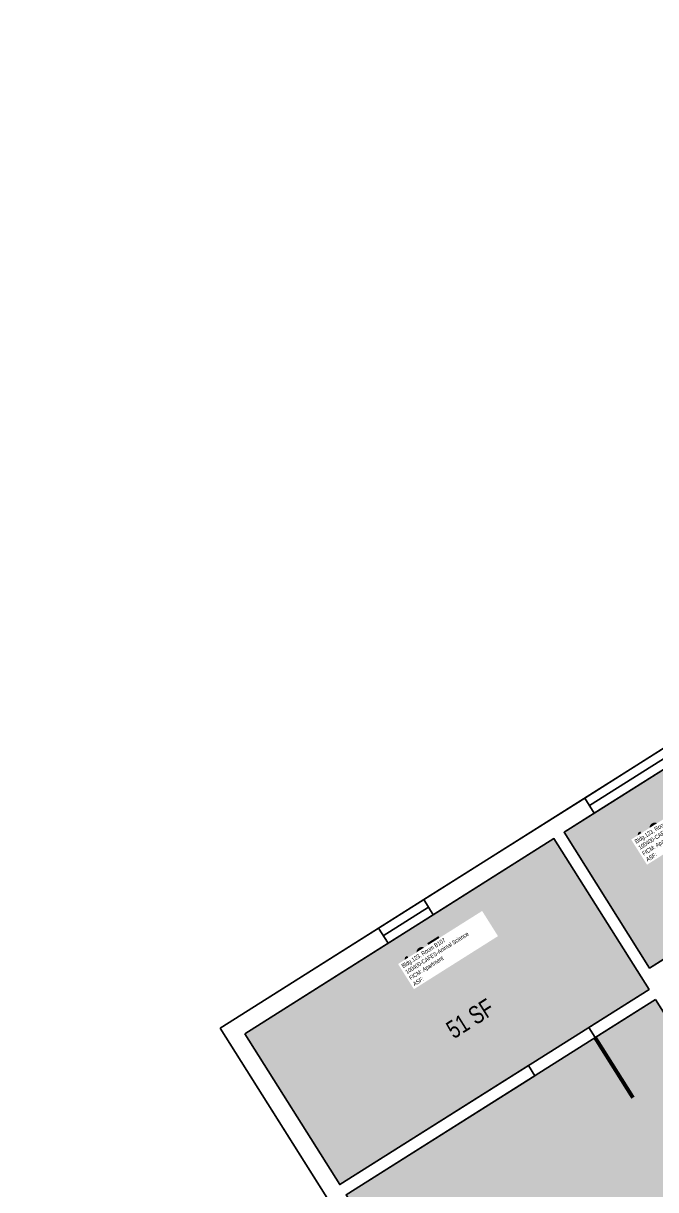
# Model space of a CAD drawing. Header units: inches. Extents: x 69250177 to 69252118, y 27732207 to 27733461.
# Drawn here: x 69250796.2 to 69251008.9, y 27733068.5 to 27733460.7 of the extents above; entities that cross this region are included whole.
import ezdxf
from ezdxf.enums import TextEntityAlignment as Align

# ---------------------------------------------------------------- set-up
doc = ezdxf.new("R2010")
doc.units = ezdxf.units.IN
doc.header["$LTSCALE"] = 10
doc.header["$MEASUREMENT"] = 0
for name, color, linetype in [('A-DOOR', 2, 'CONTINUOUS'), ('A-GLAZ', 1, 'CONTINUOUS'), ('A-IDEN-RNUM', 7, 'CONTINUOUS'), ('A-IDEN-SNUM', 4, 'CONTINUOUS'), ('A-IDEN-VNUM', 4, 'CONTINUOUS'), ('A-TTLB', 4, 'CONTINUOUS'), ('A-WALL', 5, 'CONTINUOUS'), ('AREA-ASSIGN', 7, 'CONTINUOUS'), ('AREA-GROSS', 1, 'CONTINUOUS'), ('AREA-TEXT', 3, 'CONTINUOUS'), ('Rooms-Category-Color', 7, 'CONTINUOUS'), ('Rooms-College-Color', 7, 'CONTINUOUS'), ('Rooms-Department-Color', 7, 'CONTINUOUS'), ('Rooms-Division-Color', 7, 'CONTINUOUS'), ('Rooms-Information', 7, 'CONTINUOUS')]:
    doc.layers.add(name, color=color, linetype=linetype)
doc.styles.add('CP_AREA', font='arial.ttf', dxfattribs={"height": 15})
doc.styles.add('CP_TITLE', font='arial.ttf', dxfattribs={"width": 0.85, "height": 0.125})
doc.styles.add('ID', font='ARIALN.TTF', dxfattribs={"width": 0.85, "height": 0.25})

msp = doc.modelspace()

# ---------------------------------------------------------------- hatches: boundary and pattern name
at = {"layer": 'Rooms-Category-Color', "true_color": 0x728ef3}
for points in [[(69251090.7, 27733167.54), (69251039.95, 27733135.53), (69251027.15, 27733155.83), (69251006.85, 27733143.03), (69250978.05, 27733188.71), (69251025.41, 27733218.58), (69251041.42, 27733193.2), (69251065.1, 27733208.14)], [(69250870.62, 27733120.96), (69250974.66, 27733186.57), (69251006.67, 27733135.82), (69250902.63, 27733070.21)], [(69251008.8, 27733132.44), (69251083.48, 27733014.02), (69251055.99, 27732996.68), (69251058.12, 27732993.3), (69251085.61, 27733010.63), (69251096.28, 27732993.72), (69251045.95, 27732961.98), (69251035.28, 27732978.9), (69251037.82, 27732980.5), (69251035.69, 27732983.88), (69251027.23, 27732978.55), (69251029.36, 27732975.16), (69251031.9, 27732976.76), (69251042.57, 27732959.85), (69250992.24, 27732928.11), (69250981.57, 27732945.02), (69251009.06, 27732962.36), (69251006.93, 27732965.74), (69250979.44, 27732948.41), (69250904.76, 27733066.83)]]:
    msp.add_hatch(color=171, dxfattribs=at).paths.add_polyline_path(points)
at = {"layer": 'Rooms-College-Color', "true_color": 0xadadad}
for points in [[(69251090.7, 27733167.54), (69251039.95, 27733135.53), (69251027.15, 27733155.83), (69251006.85, 27733143.03), (69250978.05, 27733188.71), (69251025.41, 27733218.58), (69251041.42, 27733193.2), (69251065.1, 27733208.14)], [(69250870.62, 27733120.96), (69250974.66, 27733186.57), (69251006.67, 27733135.82), (69250902.63, 27733070.21)], [(69251008.8, 27733132.44), (69251083.48, 27733014.02), (69251055.99, 27732996.68), (69251058.12, 27732993.3), (69251085.61, 27733010.63), (69251096.28, 27732993.72), (69251045.95, 27732961.98), (69251035.28, 27732978.9), (69251037.82, 27732980.5), (69251035.69, 27732983.88), (69251027.23, 27732978.55), (69251029.36, 27732975.16), (69251031.9, 27732976.76), (69251042.57, 27732959.85), (69250992.24, 27732928.11), (69250981.57, 27732945.02), (69251009.06, 27732962.36), (69251006.93, 27732965.74), (69250979.44, 27732948.41), (69250904.76, 27733066.83)]]:
    msp.add_hatch(color=253, dxfattribs=at).paths.add_polyline_path(points)
at = {"layer": 'Rooms-Department-Color', "true_color": 0xe3c5e1}
for points in [[(69251090.7, 27733167.54), (69251039.95, 27733135.53), (69251027.15, 27733155.83), (69251006.85, 27733143.03), (69250978.05, 27733188.71), (69251025.41, 27733218.58), (69251041.42, 27733193.2), (69251065.1, 27733208.14)], [(69250870.62, 27733120.96), (69250974.66, 27733186.57), (69251006.67, 27733135.82), (69250902.63, 27733070.21)], [(69251008.8, 27733132.44), (69251083.48, 27733014.02), (69251055.99, 27732996.68), (69251058.12, 27732993.3), (69251085.61, 27733010.63), (69251096.28, 27732993.72), (69251045.95, 27732961.98), (69251035.28, 27732978.9), (69251037.82, 27732980.5), (69251035.69, 27732983.88), (69251027.23, 27732978.55), (69251029.36, 27732975.16), (69251031.9, 27732976.76), (69251042.57, 27732959.85), (69250992.24, 27732928.11), (69250981.57, 27732945.02), (69251009.06, 27732962.36), (69251006.93, 27732965.74), (69250979.44, 27732948.41), (69250904.76, 27733066.83)]]:
    msp.add_hatch(color=254, dxfattribs=at).paths.add_polyline_path(points)
at = {"layer": 'Rooms-Division-Color', "true_color": 0xe3c5e1}
for points in [[(69251090.7, 27733167.54), (69251039.95, 27733135.53), (69251027.15, 27733155.83), (69251006.85, 27733143.03), (69250978.05, 27733188.71), (69251025.41, 27733218.58), (69251041.42, 27733193.2), (69251065.1, 27733208.14)], [(69250870.62, 27733120.96), (69250974.66, 27733186.57), (69251006.67, 27733135.82), (69250902.63, 27733070.21)], [(69251008.8, 27733132.44), (69251083.48, 27733014.02), (69251055.99, 27732996.68), (69251058.12, 27732993.3), (69251085.61, 27733010.63), (69251096.28, 27732993.72), (69251045.95, 27732961.98), (69251035.28, 27732978.9), (69251037.82, 27732980.5), (69251035.69, 27732983.88), (69251027.23, 27732978.55), (69251029.36, 27732975.16), (69251031.9, 27732976.76), (69251042.57, 27732959.85), (69250992.24, 27732928.11), (69250981.57, 27732945.02), (69251009.06, 27732962.36), (69251006.93, 27732965.74), (69250979.44, 27732948.41), (69250904.76, 27733066.83)]]:
    msp.add_hatch(color=254, dxfattribs=at).paths.add_polyline_path(points)

# ---------------------------------------------------------------- linework, layer by layer
at = {"layer": 'A-DOOR'}
msp.add_lwpolyline([(69250988.51, 27733119.64, 1.33, 1.33, 0), (69251001.25, 27733099.44, 0, 0, -0.414214), (69250968.31, 27733106.9, 0, 0, 0.002933)], format="xyseb", dxfattribs=at)
at = {"layer": 'A-GLAZ'}
for p, q in [((69251015.45, 27733219.38), (69250985, 27733200.18)), ((69250986.6, 27733197.64), (69251017.05, 27733216.85)), ((69250988.2, 27733195.11), (69251018.65, 27733214.31)), ((69250930.86, 27733166.04), (69250915.64, 27733156.44)), ((69250917.24, 27733153.91), (69250932.46, 27733163.51)), ((69250918.84, 27733151.37), (69250934.06, 27733160.97))]:
    msp.add_line(p, q, dxfattribs=at)
at = {"layer": 'A-WALL'}
for p, q in [((69250930.86, 27733166.04), (69250985, 27733200.18)), ((69250988.2, 27733195.11), (69250985, 27733200.18)), ((69250978.05, 27733188.71), (69250988.2, 27733195.11)), ((69250934.06, 27733160.97), (69250974.66, 27733186.57)), ((69251006.67, 27733135.82), (69250974.66, 27733186.57)), ((69251006.85, 27733143.03), (69250978.05, 27733188.71)), ((69250934.06, 27733160.97), (69250930.86, 27733166.04)), ((69250862.35, 27733122.84), (69250915.64, 27733156.44)), ((69250918.84, 27733151.37), (69250915.64, 27733156.44)), ((69251006.85, 27733143.03), (69251027.15, 27733155.83)), ((69250870.62, 27733120.96), (69250918.84, 27733151.37)), ((69250986.37, 27733123.02), (69251006.67, 27733135.82)), ((69250988.5, 27733119.64), (69251008.8, 27733132.44)), ((69251018.4, 27733117.21), (69251008.8, 27733132.44)), ((69250900.16, 27733062.87), (69250862.35, 27733122.84)), ((69250986.37, 27733123.02), (69250988.5, 27733119.64)), ((69250902.63, 27733070.21), (69250870.62, 27733120.96)), ((69250902.63, 27733070.21), (69250966.07, 27733110.22)), ((69250904.76, 27733066.83), (69250968.2, 27733106.83)), ((69250966.07, 27733110.22), (69250968.2, 27733106.83))]:
    msp.add_line(p, q, dxfattribs=at)
at = {"layer": 'AREA-ASSIGN'}
for points in [[(69251090.7, 27733167.54), (69251039.95, 27733135.53), (69251027.15, 27733155.83), (69251006.85, 27733143.03), (69250978.05, 27733188.71), (69251025.41, 27733218.58), (69251041.42, 27733193.2), (69251065.1, 27733208.14)], [(69250870.62, 27733120.96), (69250974.66, 27733186.57), (69251006.67, 27733135.82), (69250902.63, 27733070.21)], [(69251008.8, 27733132.44), (69251083.48, 27733014.02), (69251055.99, 27732996.68), (69251058.12, 27732993.3), (69251085.61, 27733010.63), (69251096.28, 27732993.72), (69251045.95, 27732961.98), (69251035.28, 27732978.9), (69251037.82, 27732980.5), (69251035.69, 27732983.88), (69251027.23, 27732978.55), (69251029.36, 27732975.16), (69251031.9, 27732976.76), (69251042.57, 27732959.85), (69250992.24, 27732928.11), (69250981.57, 27732945.02), (69251009.06, 27732962.36), (69251006.93, 27732965.74), (69250979.44, 27732948.41), (69250904.76, 27733066.83)]]:
    msp.add_lwpolyline(points, close=True, dxfattribs=at)
at = {"layer": 'AREA-GROSS'}
msp.add_lwpolyline([(69250862.35, 27733122.84), (69251268.36, 27733378.87), (69251396.38, 27733175.87), (69250990.36, 27732919.83)], close=True, dxfattribs=at)

# ---------------------------------------------------------------- texts
at = {"layer": 'A-IDEN-RNUM', "style": 'ID', "width": 0.85}
msp.add_text('0107-00', height=1, rotation=32.2359, dxfattribs=at).set_placement((69250931.93, 27733144.84))
at = {"layer": 'A-IDEN-SNUM', "style": 'ID', "width": 0.85}
msp.add_text('1230B10700', height=1, rotation=32.2359, dxfattribs=at).set_placement((69250931.33, 27733145.13))
at = {"layer": 'A-IDEN-VNUM', "style": 'ID', "width": 0.85}
for s, p in [('108', (69251006.21, 27733178.74)), ('107', (69250927.8, 27733136.9))]:
    msp.add_text(s, height=10, rotation=32.2359, dxfattribs=at).set_placement(p)
at = {"layer": 'A-TTLB', "insert": (69250170.58, 27732264.16), "char_height": 72, "width": 2839.8352, "attachment_point": 1, "rotation": 32.2359, "style": 'CP_TITLE'}
msp.add_mtext('Peterson Ranch Residence Trailer (M015)  123B  FLOOR 1', dxfattribs=at)
at = {"layer": 'AREA-TEXT', "style": 'CP_AREA', "width": 0.75}
msp.add_text('51 SF', height=6, rotation=32.2359, dxfattribs=at).set_placement((69250946.46, 27733126.07), align=Align.MIDDLE_CENTER)

# ---------------------------------------------------------------- next in the draw order: texts
at = {"layer": 'Rooms-Information', "char_height": 1.4286, "width": 32, "attachment_point": 7, "rotation": 32.2359, "style": 'ID', "bg_fill": 3, "box_fill_scale": 1.5, "bg_fill_color": 256, "bg_fill_true_color": 13158600, "bg_fill_transparency": 0}
for s, insert in [('Bldg.123, Room B108^M^J100400-CAFES-Animal Science^M^JFICM: Apartment^M^JASF: ', (69251006.21, 27733178.74)), ('Bldg.123, Room B107^M^J100400-CAFES-Animal Science^M^JFICM: Apartment^M^JASF: ', (69250927.8, 27733136.9))]:
    msp.add_mtext(s, dxfattribs=dict(at, insert=insert))

doc.saveas('drawing.dxf')
